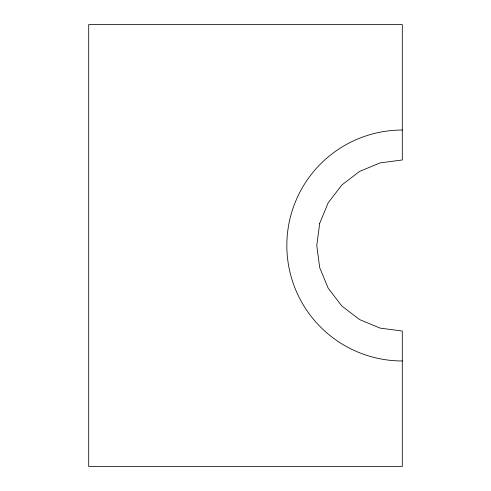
<?xml version="1.0" encoding="UTF-8"?>
<svg xmlns="http://www.w3.org/2000/svg" width="491" height="491" viewBox="0 0 491 491"><rect width="100%" height="100%" fill="white"/><g stroke="black" fill="none" stroke-linecap="round" stroke-linejoin="round"><path stroke-width="0.74" d="M402.301 360.965A115.465 115.465 0 0 1 286.836 245.5A115.465 115.465 0 0 1 402.301 130.035M319.69 223.362L316.775 245.5L319.69 267.638L328.233 288.266L341.828 305.979L359.541 319.567L380.169 328.117L402.301 331.026L402.301 466.45L88.699 466.45L88.699 24.55L402.301 24.55L402.301 159.974L380.169 162.883L359.541 171.433L341.828 185.021L328.233 202.734L319.69 223.362"/></g></svg>
